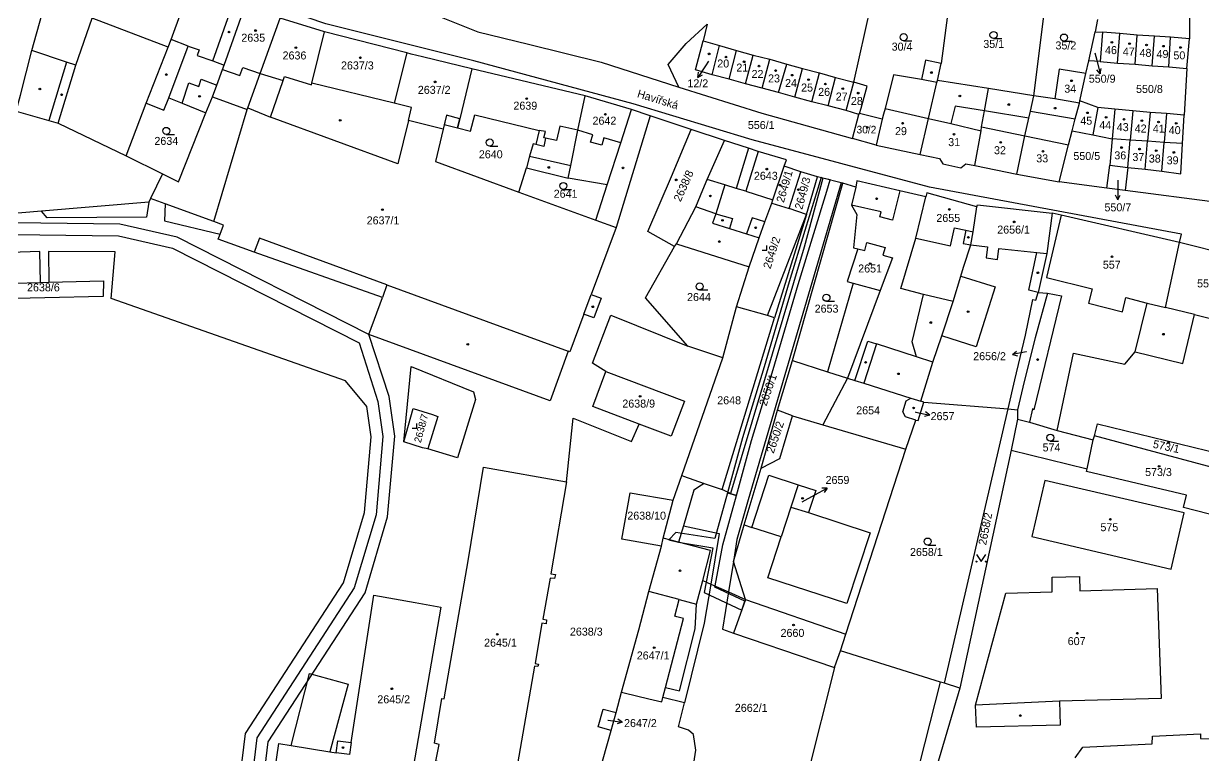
# Model space of a CAD drawing. Extents: x -784124 to -780570, y -980818 to -976926.
# Drawn here: x -782438.1 to -782187.5, y -979823.5 to -979668 of the extents above; entities that cross this region are included whole.
import ezdxf
from ezdxf.enums import TextEntityAlignment as Align

# ---------------------------------------------------------------- set-up
doc = ezdxf.new("R2010")
doc.units = 0
doc.header["$LTSCALE"] = 3.138375
doc.header["$MEASUREMENT"] = 0
doc.linetypes.add('0_02', pattern=[0])
doc.linetypes.add('0_051C', pattern=[0])
for name, color, linetype in [('1008', 1, 'CONTINUOUS'), ('1029', 1, 'CONTINUOUS'), ('18', 1, 'CONTINUOUS'), ('21800', 1, 'CONTINUOUS'), ('21810', 1, 'CONTINUOUS'), ('21900', 1, 'CONTINUOUS'), ('21910', 1, 'CONTINUOUS'), ('21999', 1, 'CONTINUOUS'), ('23700', 1, 'CONTINUOUS'), ('304', 1, 'CONTINUOUS'), ('314', 1, 'CONTINUOUS'), ('319', 1, 'CONTINUOUS'), ('402', 1, 'CONTINUOUS'), ('404', 1, 'CONTINUOUS')]:
    doc.layers.add(name, color=color, linetype=linetype)

# ---------------------------------------------------------------- blocks, each defined once
blk = doc.blocks.new('4_02$0')
at = {"layer": '404', "color": 255, "linetype": 'Continuous'}
blk.add_circle((-0.01, 0), 0.175, dxfattribs=at)
blk = doc.blocks.new('1029$1')
at = {"layer": '1029', "color": 6, "linetype": 'Continuous'}
for p, q in [((0, 3), (-0.5, 2)), ((0, 0), (0, 3)), ((0, 3), (0.5, 2))]:
    blk.add_line(p, q, dxfattribs=at)
blk = doc.blocks.new('3_04$3')
at = {"layer": '304', "color": 255, "linetype": 'Continuous'}
blk.add_line((0.01, 0), (1.76, 0), dxfattribs=at)
blk.add_circle((0.01, 0.75), 0.75, dxfattribs=at)
blk = doc.blocks.new('3_19$9')
at = {"layer": '319', "color": 255, "linetype": 'Continuous'}
for p, q in [((-1, 0), (0, 0)), ((0, 0), (0, 1))]:
    blk.add_line(p, q, dxfattribs=at)
blk = doc.blocks.new('3_14$2')
at = {"layer": '314', "color": 255, "linetype": 'Continuous'}
blk.add_lwpolyline([(-1, 1.5), (0, 0), (1, 1.5)], dxfattribs=at)
for centre in [(-1, 0), (1, 0)]:
    blk.add_circle(centre, 0.1, dxfattribs=at)

msp = doc.modelspace()

# ---------------------------------------------------------------- linework, layer by layer
at = {"layer": '1029', "color": 255, "linetype": 'Continuous'}
for p, q in [((-782210.59, -979674.18), (-782210.19, -979675.72)), ((-782292.66, -979675.96), (-782293.28, -979676.93)), ((-782205.7, -979701.24), (-782205.7, -979702.42)), ((-782225.09, -979737.69), (-782225.14, -979737.7)), ((-782248.72, -979750.49), (-782248.59, -979750.52)), ((-782272.72, -979769.56), (-782270.09, -979768.11)), ((-782314.06, -979815.98), (-782313.96, -979815.99))]:
    msp.add_line(p, q, dxfattribs=at)
at = {"layer": '21800', "color": 255, "linetype": 'Continuous'}
for p, q in [((-782373.94, -979668.04), (-782389.99, -979662.5)), ((-782407.42, -979672.98), (-782423.52, -979666.8)), ((-782190.5, -979666.33), (-782190.49, -979671.21)), ((-782342.46, -979675.91), (-782373.94, -979668.04)), ((-782297.37, -979672.22), (-782292.92, -979668.08)), ((-782292.92, -979668.08), (-782293.77, -979671.61)), ((-782403.13, -979672.78), (-782406.79, -979671.36)), ((-782429.02, -979676.18), (-782436.35, -979673.69)), ((-782407.3, -979683.76), (-782403.13, -979672.78)), ((-782403.13, -979672.78), (-782400.8, -979673.56)), ((-782400.8, -979673.56), (-782401.22, -979674.73)), ((-782301.23, -979676.64), (-782297.37, -979672.22)), ((-782429.02, -979676.18), (-782432.79, -979688.57)), ((-782427.04, -979676.82), (-782429.02, -979676.18)), ((-782401.22, -979674.73), (-782397.91, -979675.86)), ((-782397.91, -979675.86), (-782395.52, -979676.78)), ((-782308.64, -979685.02), (-782342.46, -979675.91)), ((-782298.97, -979681.46), (-782301.23, -979676.64)), ((-782395.87, -979677.74), (-782392.17, -979679.04)), ((-782392.17, -979679.04), (-782391.53, -979677.28)), ((-782391.53, -979677.28), (-782387.89, -979678.58)), ((-782404.46, -979684.89), (-782403.03, -979680.57)), ((-782403.03, -979680.57), (-782400.91, -979681.33)), ((-782400.91, -979681.33), (-782400.4, -979679.81)), ((-782400.4, -979679.81), (-782397.09, -979681.05)), ((-782385.69, -979687.89), (-782383.01, -979680.08)), ((-782244.16, -979680.53), (-782247.4, -979679.86)), ((-782390.48, -979685.89), (-782385.69, -979687.89)), ((-782283.34, -979692.7), (-782308.64, -979685.02)), ((-782255.11, -979686.01), (-782245.95, -979688.14)), ((-782240.27, -979685.52), (-782241.14, -979689.23)), ((-782234.01, -979686.55), (-782240.27, -979685.52)), ((-782224.63, -979688.09), (-782234.01, -979686.55)), ((-782224.26, -979686.59), (-782214.76, -979688.2)), ((-782358.64, -979697.79), (-782385.69, -979687.89)), ((-782356.36, -979688.6), (-782358.64, -979697.79)), ((-782245.95, -979688.14), (-782241.14, -979689.23)), ((-782241.14, -979689.23), (-782234.74, -979690.74)), ((-782327.25, -979690.93), (-782328.6, -979690.66)), ((-782327.62, -979692.22), (-782327.25, -979690.93)), ((-782324.25, -979689.8), (-782324.96, -979692.84)), ((-782320.38, -979690.65), (-782324.25, -979689.8)), ((-782317.24, -979691.59), (-782320.38, -979690.65)), ((-782317.73, -979693.16), (-782317.24, -979691.59)), ((-782234.65, -979689.92), (-782225.44, -979691.84)), ((-782225.44, -979691.84), (-782216.16, -979693.73)), ((-782327.63, -979694.08), (-782329.33, -979693.64)), ((-782327.27, -979692.29), (-782327.63, -979694.08)), ((-782327.27, -979692.29), (-782327.62, -979692.22)), ((-782324.96, -979692.84), (-782327.27, -979692.29)), ((-782315.31, -979693.81), (-782317.73, -979693.16)), ((-782314.89, -979692.27), (-782315.31, -979693.81)), ((-782311.3, -979693.35), (-782314.89, -979692.27)), ((-782245.7, -979702.75), (-782283.34, -979692.7)), ((-782330.64, -979696.14), (-782321.86, -979698.13)), ((-782408.58, -979699.87), (-782411.13, -979705.13)), ((-782289.16, -979702.26), (-782292.95, -979701.1)), ((-782264.5, -979701.78), (-782284.19, -979769.13)), ((-782268.37, -979700.79), (-782272.36, -979715.51)), ((-782289.16, -979702.26), (-782291.09, -979708.37)), ((-782286.79, -979703.03), (-782289.16, -979702.26)), ((-782284.73, -979703.6), (-782286.79, -979703.03)), ((-782284.73, -979703.6), (-782278.98, -979705.44)), ((-782252.02, -979703.48), (-782253.55, -979709.75)), ((-782192.17, -979712.72), (-782245.7, -979702.75)), ((-782411.53, -979705.9), (-782412, -979709.12)), ((-782408.07, -979706.24), (-782408.16, -979709.87)), ((-782291.09, -979708.37), (-782295.37, -979706.88)), ((-782255.99, -979707.98), (-782262.28, -979706.53)), ((-782433.11, -979709.26), (-782434.3, -979707.83)), ((-782412, -979709.12), (-782433.11, -979709.26)), ((-782291.09, -979708.37), (-782291.79, -979710.37)), ((-782291.09, -979708.37), (-782287.53, -979709.39)), ((-782287.53, -979709.39), (-782288.19, -979711.52)), ((-782283.39, -979709.23), (-782284.6, -979712.68)), ((-782280.67, -979710.13), (-782283.39, -979709.23)), ((-782271.82, -979708.57), (-782273.82, -979715.01)), ((-782256.26, -979709.05), (-782255.99, -979707.98)), ((-782253.55, -979709.75), (-782256.26, -979709.05)), ((-782217.74, -979708.69), (-782220.88, -979721.9)), ((-782408.16, -979709.87), (-782396.36, -979712.71)), ((-782316.58, -979709.73), (-782312.24, -979711.28)), ((-782291.79, -979710.37), (-782288.19, -979711.52)), ((-782288.19, -979711.52), (-782284.6, -979712.68)), ((-782241.28, -979715.18), (-782240.4, -979711.39)), ((-782240.4, -979711.39), (-782237.96, -979711.89)), ((-782237.96, -979711.89), (-782238.56, -979714.73)), ((-782237.96, -979711.89), (-782236.43, -979712.22)), ((-782388.01, -979713.59), (-782389.14, -979716.53)), ((-782360.93, -979723.47), (-782388.01, -979713.59)), ((-782284.6, -979712.68), (-782281.9, -979713.52)), ((-782259.42, -979716.22), (-782258.99, -979714.49)), ((-782258.99, -979714.49), (-782255.12, -979715.53)), ((-782248.58, -979713.54), (-782241.28, -979715.18)), ((-782192.58, -979714.5), (-782192.17, -979712.72)), ((-782272.36, -979715.51), (-782287.97, -979767.82)), ((-782273.82, -979715.01), (-782278.65, -979730.46)), ((-782260.95, -979715.85), (-782259.42, -979716.22)), ((-782255.12, -979715.53), (-782255.6, -979717.19)), ((-782238.56, -979714.73), (-782236.95, -979715.01)), ((-782236.95, -979715.01), (-782233.37, -979715.43)), ((-782233.37, -979715.43), (-782233.66, -979717.78)), ((-782231.26, -979718.07), (-782230.98, -979715.74)), ((-782230.98, -979715.74), (-782222.93, -979716.59)), ((-782224.64, -979724.6), (-782222.93, -979716.59)), ((-782222.93, -979716.59), (-782220.8, -979716.86)), ((-782253.59, -979717.72), (-782256.17, -979724.68)), ((-782255.6, -979717.19), (-782253.59, -979717.72)), ((-782233.66, -979717.78), (-782231.26, -979718.07)), ((-782239.05, -979721.63), (-782231.78, -979723.94)), ((-782220.88, -979721.9), (-782211.13, -979724.34)), ((-782360.93, -979723.47), (-782361.91, -979726.18)), ((-782360.93, -979723.47), (-782322.43, -979737.57)), ((-782261.9, -979723.15), (-782267.4, -979741.97)), ((-782231.78, -979723.94), (-782235.82, -979736.62)), ((-782222.66, -979725.08), (-782224.64, -979724.6)), ((-782211.13, -979724.34), (-782211.94, -979727.35)), ((-782319.1, -979729.69), (-782317.55, -979725.52)), ((-782249.36, -979735.58), (-782246.99, -979725.53)), ((-782217.64, -979725.79), (-782223.52, -979750.06)), ((-782220.65, -979725.28), (-782217.64, -979725.79)), ((-782204.72, -979729.23), (-782204.03, -979726.17)), ((-782204.03, -979726.17), (-782199.46, -979727.41)), ((-782211.94, -979727.35), (-782204.72, -979729.23)), ((-782189.41, -979729.81), (-782195.61, -979728.32)), ((-782235.82, -979736.62), (-782243.12, -979734.29)), ((-782261.55, -979743.81), (-782258.81, -979735.48)), ((-782256.96, -979736.01), (-782259.67, -979744.39)), ((-782258.81, -979735.48), (-782256.96, -979736.01)), ((-782248.49, -979738.79), (-782256.96, -979736.01)), ((-782248.49, -979738.79), (-782249.36, -979735.58)), ((-782245, -979739.94), (-782248.49, -979738.79)), ((-782357.39, -979756.81), (-782355.77, -979740.83)), ((-782355.77, -979740.83), (-782342.53, -979746.21)), ((-782263.1, -979743.34), (-782268.39, -979753.24)), ((-782342.53, -979746.21), (-782342.12, -979747.83)), ((-782342.12, -979747.83), (-782345.97, -979760.25)), ((-782223.86, -979749.85), (-782224.46, -979752.64)), ((-782223.52, -979750.06), (-782223.86, -979749.85)), ((-782345.97, -979760.25), (-782352.23, -979758.34)), ((-782283.45, -979775.01), (-782279.84, -979763.92)), ((-782279.84, -979763.92), (-782273.62, -979765.98)), ((-782295.79, -979767.09), (-782297.99, -979774.67)), ((-782294.15, -979766.04), (-782295.79, -979767.09)), ((-782293.56, -979765.67), (-782294.15, -979766.04)), ((-782289.44, -979767.1), (-782289.77, -979766.99)), ((-782287.97, -979767.82), (-782289.44, -979767.1)), ((-782273.62, -979765.98), (-782275.15, -979770.69)), ((-782273.62, -979765.98), (-782269.88, -979767.2)), ((-782269.88, -979767.2), (-782271.41, -979771.85)), ((-782284.19, -979769.13), (-782286.64, -979777.59)), ((-782275.15, -979770.69), (-782277.21, -979777.02)), ((-782275.15, -979770.69), (-782271.41, -979771.85)), ((-782271.41, -979771.85), (-782258.33, -979776.19)), ((-782297.99, -979774.67), (-782299.01, -979778.17)), ((-782297.99, -979774.67), (-782290.36, -979776.32)), ((-782285.04, -979774.44), (-782283.45, -979775.01)), ((-782290.36, -979776.32), (-782292.14, -979787.05)), ((-782277.21, -979777.02), (-782283.45, -979775.01)), ((-782280.06, -979785.72), (-782277.21, -979777.02)), ((-782258.33, -979776.19), (-782263.29, -979791.15)), ((-782286.64, -979777.59), (-782287.34, -979782.27)), ((-782287.34, -979782.27), (-782288.39, -979788.72)), ((-782292.14, -979787.05), (-782293.53, -979795.39)), ((-782263.29, -979791.15), (-782280.06, -979785.72)), ((-782298.89, -979790.34), (-782305.31, -979788.61)), ((-782288.39, -979788.72), (-782289.67, -979796.63)), ((-782295.46, -979796.56), (-782295.16, -979791.29)), ((-782298.78, -979809.71), (-782295.46, -979796.56)), ((-782293.53, -979795.39), (-782297.74, -979812.25)), ((-782289.67, -979796.63), (-782287.32, -979797.49)), ((-782381.28, -979821.36), (-782377.4, -979806.08)), ((-782377.4, -979806.08), (-782369.21, -979808.31)), ((-782369.21, -979808.31), (-782373.04, -979822.69)), ((-782301.77, -979809.05), (-782298.78, -979809.71)), ((-782218.12, -979811.91), (-782235.93, -979812.8)), ((-782368.54, -979820.74), (-782368.88, -979823.28)), ((-782368.88, -979823.28), (-782371.72, -979822.91))]:
    msp.add_line(p, q, dxfattribs=at)
at = {"layer": '21810', "color": 255, "linetype": '0_02'}
for p, q in [((-782397.91, -979675.86), (-782393.5, -979663.53)), ((-782397.74, -979710), (-782390.6, -979686.23)), ((-782284.15, -979694.46), (-782286.79, -979703.03)), ((-782282.13, -979695.16), (-782284.73, -979703.6))]:
    msp.add_line(p, q, dxfattribs=at)
at = {"layer": '21900', "color": 3, "linetype": 'Continuous'}
for p, q in [((-782261.76, -979680.45), (-782258.15, -979664.29)), ((-782387.89, -979678.58), (-782383.63, -979666.85)), ((-782374.2, -979669.76), (-782383.63, -979666.85)), ((-782241.87, -979666.18), (-782243.26, -979676.43)), ((-782223.58, -979683.31), (-782221.33, -979665.83)), ((-782210.01, -979667.11), (-782210.52, -979669.72)), ((-782376.89, -979680.64), (-782374.2, -979669.76)), ((-782356.69, -979674.18), (-782374.2, -979669.76)), ((-782211.85, -979675.88), (-782210.52, -979669.72)), ((-782210.52, -979669.72), (-782208.99, -979669.82)), ((-782208.99, -979669.82), (-782209.47, -979676.04)), ((-782205.3, -979670.11), (-782208.99, -979669.82)), ((-782205.76, -979676.4), (-782205.3, -979670.11)), ((-782201.57, -979670.43), (-782205.3, -979670.11)), ((-782202.04, -979676.63), (-782201.57, -979670.43)), ((-782197.94, -979670.67), (-782201.57, -979670.43)), ((-782198.43, -979676.94), (-782197.94, -979670.67)), ((-782194.49, -979670.89), (-782197.94, -979670.67)), ((-782194.88, -979677.2), (-782194.49, -979670.89)), ((-782356.69, -979674.18), (-782359.38, -979684.92)), ((-782291.87, -979678.85), (-782290.28, -979672.65)), ((-782290.28, -979672.65), (-782286.67, -979673.7)), ((-782288.27, -979679.76), (-782286.67, -979673.7)), ((-782286.67, -979673.7), (-782283.19, -979674.66)), ((-782284.76, -979680.8), (-782283.19, -979674.66)), ((-782283.19, -979674.66), (-782279.63, -979675.54)), ((-782281.22, -979681.67), (-782279.63, -979675.54)), ((-782279.63, -979675.54), (-782276.04, -979676.61)), ((-782277.79, -979682.63), (-782276.04, -979676.61)), ((-782276.04, -979676.61), (-782272.68, -979677.52)), ((-782244.03, -979680.05), (-782243.26, -979676.43)), ((-782212.47, -979678.61), (-782211.85, -979675.88)), ((-782209.47, -979676.04), (-782211.85, -979675.88)), ((-782209.47, -979676.04), (-782205.76, -979676.4)), ((-782205.76, -979676.4), (-782202.04, -979676.63)), ((-782202.04, -979676.63), (-782198.43, -979676.94)), ((-782198.43, -979676.94), (-782194.88, -979677.2)), ((-782387.89, -979678.58), (-782383.01, -979680.08)), ((-782342.9, -979677.57), (-782345.48, -979688.21)), ((-782318.83, -979683.34), (-782342.9, -979677.57)), ((-782288.27, -979679.76), (-782291.87, -979678.85)), ((-782274.31, -979683.58), (-782272.68, -979677.52)), ((-782272.68, -979677.52), (-782269.09, -979678.43)), ((-782270.71, -979684.6), (-782269.09, -979678.43)), ((-782269.09, -979678.43), (-782265.67, -979679.41)), ((-782267.25, -979685.46), (-782265.67, -979679.41)), ((-782265.67, -979679.41), (-782261.76, -979680.45)), ((-782213.78, -979684.36), (-782212.47, -979678.61)), ((-782194.88, -979677.2), (-782191.03, -979677.53)), ((-782191.03, -979677.53), (-782191.6, -979687.43)), ((-782359.38, -979684.92), (-782376.89, -979680.64)), ((-782284.76, -979680.8), (-782288.27, -979679.76)), ((-782281.22, -979681.67), (-782284.76, -979680.8)), ((-782277.79, -979682.63), (-782281.22, -979681.67)), ((-782263.4, -979686.48), (-782261.76, -979680.45)), ((-782233.17, -979681.78), (-782244.03, -979680.05)), ((-782223.58, -979683.31), (-782233.17, -979681.78)), ((-782399.4, -979686.95), (-782398, -979683.53)), ((-782309.03, -979686.24), (-782318.83, -979683.34)), ((-782274.31, -979683.58), (-782277.79, -979682.63)), ((-782270.71, -979684.6), (-782274.31, -979683.58)), ((-782267.25, -979685.46), (-782270.71, -979684.6)), ((-782219.07, -979683.97), (-782223.58, -979683.31)), ((-782213.83, -979684.87), (-782219.07, -979683.97)), ((-782213.83, -979684.87), (-782213.78, -979684.36)), ((-782209.97, -979685.82), (-782213.78, -979684.36)), ((-782416.32, -979696.08), (-782412.06, -979684.89)), ((-782305.01, -979687.6), (-782309.03, -979686.24)), ((-782263.4, -979686.48), (-782267.25, -979685.46)), ((-782260.68, -979687.33), (-782263.4, -979686.48)), ((-782260.68, -979687.33), (-782260.59, -979687.05)), ((-782255.74, -979688.3), (-782260.59, -979687.05)), ((-782209.97, -979685.82), (-782211.04, -979691.64)), ((-782206.36, -979686.15), (-782209.97, -979685.82)), ((-782206.36, -979686.15), (-782206.94, -979692.45)), ((-782202.53, -979686.49), (-782206.36, -979686.15)), ((-782202.53, -979686.49), (-782203.06, -979692.73)), ((-782198.84, -979686.85), (-782202.53, -979686.49)), ((-782198.84, -979686.85), (-782199.37, -979692.93)), ((-782195.37, -979687.08), (-782198.84, -979686.85)), ((-782195.37, -979687.08), (-782195.84, -979693.25)), ((-782191.6, -979687.43), (-782195.37, -979687.08)), ((-782430.79, -979689.12), (-782416.32, -979696.08)), ((-782296.31, -979690.49), (-782305.01, -979687.6)), ((-782262.05, -979692.42), (-782260.68, -979687.33)), ((-782255.74, -979688.3), (-782257.05, -979693.84)), ((-782191.98, -979693.48), (-782191.6, -979687.43)), ((-782289.28, -979692.81), (-782296.31, -979690.49)), ((-782215.42, -979690.74), (-782211.04, -979691.64)), ((-782211.04, -979691.64), (-782206.94, -979692.45)), ((-782257.05, -979693.84), (-782262.05, -979692.42)), ((-782257.05, -979693.84), (-782247.71, -979695.8)), ((-782206.94, -979692.45), (-782207.41, -979698.05)), ((-782203.06, -979692.73), (-782206.94, -979692.45)), ((-782203.55, -979698.56), (-782203.06, -979692.73)), ((-782199.37, -979692.93), (-782203.06, -979692.73)), ((-782199.91, -979698.94), (-782199.37, -979692.93)), ((-782195.84, -979693.25), (-782199.37, -979692.93)), ((-782196.37, -979699.35), (-782195.84, -979693.25)), ((-782191.98, -979693.48), (-782195.84, -979693.25)), ((-782332.9, -979703.78), (-782331.31, -979698.66)), ((-782331.31, -979698.66), (-782322.44, -979700.79)), ((-782273.02, -979699.47), (-782276.59, -979698.27)), ((-782275.53, -979707.24), (-782273.02, -979699.47)), ((-782269.46, -979700.52), (-782273.02, -979699.47)), ((-782236.09, -979698.13), (-782227.13, -979699.94)), ((-782208.03, -979702.94), (-782207.41, -979698.05)), ((-782207.41, -979698.05), (-782203.55, -979698.56)), ((-782203.55, -979698.56), (-782204.17, -979703.44)), ((-782203.55, -979698.56), (-782199.91, -979698.94)), ((-782199.91, -979698.94), (-782196.37, -979699.35)), ((-782314.18, -979702.23), (-782322.44, -979700.79)), ((-782274.82, -979739.57), (-782264.09, -979701.88)), ((-782271.82, -979708.57), (-782269.46, -979700.52)), ((-782268.37, -979700.79), (-782269.46, -979700.52)), ((-782264.5, -979701.78), (-782268.37, -979700.79)), ((-782264.09, -979701.88), (-782264.5, -979701.78)), ((-782261.36, -979702.75), (-782264.09, -979701.88)), ((-782227.13, -979699.94), (-782218.17, -979701.63)), ((-782208.03, -979702.94), (-782218.17, -979701.63)), ((-782204.17, -979703.44), (-782208.03, -979702.94)), ((-782184.57, -979705.97), (-782204.17, -979703.44)), ((-782279.19, -979706.12), (-782275.53, -979707.24)), ((-782280.11, -979729.97), (-782271.82, -979708.57)), ((-782271.82, -979708.57), (-782275.53, -979707.24)), ((-782179.18, -979717.88), (-782192.58, -979714.5)), ((-782299.84, -979715.33), (-782299.42, -979714.74)), ((-782299.42, -979714.74), (-782284, -979719.66)), ((-782286.69, -979728.19), (-782284, -979719.66)), ((-782434.55, -979723), (-782432.75, -979722.95)), ((-782289.63, -979739), (-782286.69, -979728.19)), ((-782280.11, -979729.97), (-782286.69, -979728.19)), ((-782313.38, -979729.91), (-782297.03, -979736.48)), ((-782227.59, -979743.63), (-782225.3, -979734.19)), ((-782289.63, -979739), (-782297.03, -979736.48)), ((-782298.33, -979764.01), (-782289.63, -979739)), ((-782277.99, -979750.11), (-782274.82, -979739.57)), ((-782249.66, -979747.53), (-782247.53, -979748.22)), ((-782246.88, -979748.44), (-782247.53, -979748.22)), ((-782246.88, -979748.44), (-782229.03, -979749.85)), ((-782322.8, -979765.36), (-782321.37, -979751.8)), ((-782281.44, -979762.45), (-782277.99, -979750.11)), ((-782274.78, -979751.31), (-782277.99, -979750.11)), ((-782250.72, -979758.39), (-782248.64, -979752.21)), ((-782229.03, -979749.85), (-782227, -979750.01)), ((-782227.03, -979752.05), (-782228.33, -979758.59)), ((-782227, -979750.01), (-782227.03, -979752.05)), ((-782218.6, -979754.46), (-782210.91, -979756.39)), ((-782212.2, -979762.6), (-782210.91, -979756.39)), ((-782210.91, -979756.39), (-782210.68, -979755.54)), ((-782263.48, -979797.69), (-782250.72, -979758.39)), ((-782228.33, -979758.59), (-782239.25, -979809.16)), ((-782228.33, -979758.59), (-782212.2, -979762.6)), ((-782300.15, -979769.23), (-782298.33, -979764.01)), ((-782302.24, -979777.33), (-782300.15, -979769.23)), ((-782302.66, -979778.98), (-782302.24, -979777.33)), ((-782284.8, -979790.3), (-782287.32, -979797.49)), ((-782284.8, -979790.3), (-782263.48, -979797.69)), ((-782264.62, -979801.21), (-782263.48, -979797.69)), ((-782243.39, -979807.86), (-782264.62, -979801.21)), ((-782239.25, -979809.16), (-782249.14, -979842.63)), ((-782242.52, -979808.13), (-782243.39, -979807.86)), ((-782239.25, -979809.16), (-782242.52, -979808.13)), ((-782312.26, -979814.31), (-782311.1, -979810.05)), ((-782313.3, -979818.13), (-782312.26, -979814.31)), ((-782381.28, -979821.36), (-782373.04, -979822.69))]:
    msp.add_line(p, q, dxfattribs=at)
for points in [[(-782430.79, -979689.12), (-782427.04, -979676.82), (-782423.52, -979666.8), (-782418.54, -979653.96)], [(-782439.7, -979686.58), (-782438.8, -979683.16), (-782436.35, -979673.69), (-782432.58, -979660.22), (-782431.1, -979655.73)], [(-782412.06, -979684.89), (-782407.42, -979672.98), (-782406.79, -979671.36), (-782402.68, -979660.06)], [(-782398, -979683.53), (-782397.09, -979681.05), (-782395.87, -979677.74), (-782395.52, -979676.78), (-782391.11, -979664.4)], [(-782355.82, -979664.04), (-782341.67, -979669.7), (-782330.85, -979672.37), (-782315.44, -979676.15), (-782298.97, -979681.46), (-782281.3, -979687.01), (-782262.05, -979692.42)], [(-782291.87, -979678.85), (-782295.42, -979677.8), (-782293.77, -979671.61), (-782290.28, -979672.65)], [(-782191.03, -979677.53), (-782190.49, -979671.21), (-782194.49, -979670.89)], [(-782342.9, -979677.57), (-782353.38, -979675.03), (-782355.83, -979674.45), (-782356.69, -979674.18)], [(-782243.26, -979676.43), (-782246.52, -979675.73), (-782247.4, -979679.86), (-782253.38, -979678.86), (-782255.11, -979686.01), (-782255.48, -979687.21), (-782255.74, -979688.3)], [(-782398, -979683.53), (-782390.6, -979686.23), (-782390.48, -979685.89), (-782387.89, -979678.58)], [(-782383.01, -979680.08), (-782382.72, -979679.23), (-782376.98, -979680.97), (-782376.89, -979680.64)], [(-782212.47, -979678.61), (-782218.14, -979677.69), (-782219.07, -979683.97)], [(-782260.59, -979687.05), (-782260.22, -979685.95), (-782258.92, -979681.25), (-782261.76, -979680.45)], [(-782247.71, -979695.8), (-782245.95, -979688.14), (-782244.16, -979680.53), (-782244.03, -979680.05)], [(-782236.09, -979698.13), (-782234.74, -979690.74), (-782234.65, -979689.92), (-782234.01, -979686.55), (-782233.17, -979681.78)], [(-782412.06, -979684.89), (-782408.34, -979686.35), (-782407.3, -979683.76), (-782404.46, -979684.89), (-782399.4, -979686.95)], [(-782322.44, -979700.79), (-782321.86, -979698.13), (-782320.38, -979690.65), (-782318.83, -979683.34)], [(-782227.13, -979699.94), (-782225.44, -979691.84), (-782224.63, -979688.09), (-782224.26, -979686.59), (-782223.58, -979683.31)], [(-782439.7, -979686.58), (-782432.79, -979688.57), (-782430.79, -979689.12)], [(-782416.32, -979696.08), (-782408.58, -979699.87), (-782405.2, -979701.57), (-782399.4, -979686.95)], [(-782349.01, -979690.41), (-782356.36, -979688.6), (-782355.7, -979685.82), (-782359.38, -979684.92)], [(-782314.18, -979702.23), (-782311.3, -979693.35), (-782309.03, -979686.24)], [(-782215.42, -979690.74), (-782214.76, -979688.2), (-782213.83, -979684.87)], [(-782305.01, -979687.6), (-782312.24, -979711.28), (-782317.55, -979725.52), (-782315.44, -979726.31), (-782316.99, -979730.48), (-782319.1, -979729.69), (-782322.08, -979737.7), (-782322.43, -979737.57), (-782326.3, -979748.14), (-782364.8, -979734.03), (-782361.91, -979726.18), (-782389.14, -979716.53), (-782396.76, -979713.78), (-782396.36, -979712.71), (-782395.63, -979710.78), (-782397.74, -979710), (-782408.07, -979706.24), (-782411.13, -979705.13), (-782411.53, -979705.9), (-782434.3, -979707.83), (-782446.08, -979708.83)], [(-782345.48, -979688.21), (-782348.26, -979687.41), (-782349.01, -979690.41)], [(-782345.48, -979688.21), (-782345.98, -979690.13), (-782343.18, -979690.84), (-782342.3, -979687.39), (-782328.6, -979690.66), (-782329.33, -979693.64), (-782329.85, -979693.5), (-782330.64, -979696.14), (-782331.31, -979698.66)], [(-782349.01, -979690.41), (-782350.66, -979697.25), (-782332.9, -979703.78)], [(-782299.84, -979715.33), (-782305.55, -979712.18), (-782300.53, -979700.45), (-782296.31, -979690.49)], [(-782218.17, -979701.63), (-782216.16, -979693.73), (-782215.42, -979690.74)], [(-782299.42, -979714.74), (-782295.37, -979706.88), (-782293.85, -979703.32), (-782292.95, -979701.1), (-782289.28, -979692.81)], [(-782276.59, -979698.27), (-782276.11, -979696.94), (-782282.13, -979695.16), (-782284.15, -979694.46), (-782289.28, -979692.81)], [(-782196.37, -979699.35), (-782192.33, -979699.91), (-782191.98, -979693.48)], [(-782247.71, -979695.8), (-782243.58, -979696.61), (-782242.9, -979697.8), (-782239.03, -979698.6), (-782237.96, -979697.75), (-782236.09, -979698.13)], [(-782279.19, -979706.12), (-782278.98, -979705.44), (-782276.59, -979698.27)], [(-782246.47, -979704.81), (-782252.02, -979703.48), (-782261.12, -979701.4), (-782261.36, -979702.75)], [(-782332.9, -979703.78), (-782316.58, -979709.73), (-782314.18, -979702.23)], [(-782261.36, -979702.75), (-782262.28, -979706.53), (-782261.17, -979708.57), (-782261.82, -979715.63), (-782260.95, -979715.85), (-782263.16, -979722.8), (-782261.9, -979723.15), (-782256.17, -979724.68), (-782263.1, -979743.34)], [(-782235.64, -979706.88), (-782246.29, -979703.93), (-782246.47, -979704.81)], [(-782284, -979719.66), (-782281.9, -979713.52), (-782280.67, -979710.13), (-782279.19, -979706.12)], [(-782240.7, -979727.02), (-782246.99, -979725.53), (-782251.79, -979724.28), (-782248.58, -979713.54), (-782246.47, -979704.81)], [(-782240.7, -979727.02), (-782239.05, -979721.63), (-782238.51, -979719.74), (-782236.95, -979715.01), (-782236.43, -979712.22), (-782235.64, -979706.88)], [(-782235.64, -979706.88), (-782235.48, -979706.47), (-782219.67, -979708.27)], [(-782219.67, -979708.27), (-782220.8, -979716.86), (-782222.66, -979725.08)], [(-782192.58, -979714.5), (-782217.74, -979708.69), (-782219.67, -979708.27)], [(-782434.55, -979723), (-782434.7, -979716.42), (-782447.2, -979716.8), (-782447.94, -979724.89), (-782456.85, -979723.06)], [(-782371.43, -979870.85), (-782377.38, -979864.92), (-782379.21, -979851.34), (-782389.5, -979841.22), (-782392.88, -979834.43), (-782390.96, -979818.82), (-782370.16, -979786.81), (-782365.73, -979771.86), (-782364.3, -979755.79), (-782365.23, -979749.33), (-782369.73, -979743.91), (-782419.49, -979726.38), (-782418.68, -979716.45), (-782432.82, -979716.38), (-782432.75, -979722.95)], [(-782297.03, -979736.48), (-782306.02, -979726.26), (-782299.84, -979715.33)], [(-782432.75, -979722.95), (-782421.16, -979722.66), (-782421.19, -979725.95), (-782446.06, -979726.53), (-782446.1, -979723.29), (-782434.55, -979723)], [(-782247.53, -979748.22), (-782245, -979739.94), (-782243.12, -979734.29), (-782240.7, -979727.02)], [(-782222.66, -979725.08), (-782220.65, -979725.28), (-782223.27, -979734.72), (-782225.61, -979744.05), (-782227, -979750.01)], [(-782202.04, -979737.69), (-782199.46, -979727.41), (-782195.61, -979728.32)], [(-782202.04, -979737.69), (-782191.93, -979740.22), (-782189.41, -979729.81), (-782182.25, -979731.57), (-782181.53, -979728.67)], [(-782314.46, -979741.86), (-782317.31, -979740.15), (-782313.38, -979729.91)], [(-782289.77, -979766.99), (-782278.65, -979730.46), (-782280.11, -979729.97)], [(-782274.82, -979739.57), (-782267.4, -979741.97), (-782263.1, -979743.34)], [(-782218.6, -979754.46), (-782215.09, -979737.98), (-782204.22, -979740.33), (-782202.04, -979737.69)], [(-782307.35, -979753.1), (-782317.24, -979749.3), (-782314.46, -979741.86)], [(-782314.46, -979741.86), (-782297.75, -979748.17), (-782300.58, -979755.62), (-782307.35, -979753.1)], [(-782263.1, -979743.34), (-782261.55, -979743.81), (-782259.67, -979744.39), (-782249.66, -979747.53)], [(-782352.23, -979758.34), (-782353.37, -979758.08), (-782357.39, -979756.81), (-782355.37, -979749.73), (-782351.26, -979751.05), (-782350.12, -979751.47), (-782352.23, -979758.34)], [(-782248.64, -979752.21), (-782250.83, -979751.54), (-782251.36, -979750.46), (-782250.64, -979748.11), (-782249.66, -979747.53)], [(-782248.64, -979752.21), (-782248.14, -979752.33), (-782246.88, -979748.44)], [(-782321.37, -979751.8), (-782308.98, -979756.8), (-782307.35, -979753.1)], [(-782281.44, -979762.45), (-782277.46, -979760.41), (-782274.78, -979751.31)], [(-782274.78, -979751.31), (-782268.39, -979753.24), (-782250.72, -979758.39)], [(-782227.03, -979752.05), (-782224.46, -979752.64), (-782218.6, -979754.46)], [(-782210.68, -979755.54), (-782210.02, -979753.02), (-782183.9, -979759.36), (-782183.12, -979756.01), (-782177.17, -979757.44), (-782177.3, -979758.15)], [(-782348.79, -979811.42), (-782343.7, -979782.13), (-782340.41, -979762.23), (-782322.8, -979765.36)], [(-782298.33, -979764.01), (-782297.92, -979764.15), (-782293.56, -979765.67), (-782289.77, -979766.99)], [(-782284.8, -979790.3), (-782287.34, -979782.27), (-782285.04, -979774.44), (-782281.44, -979762.45)], [(-782181.29, -979763.43), (-782183.77, -979772.86), (-782191.73, -979770.82), (-782191.11, -979768.2), (-782212.35, -979763.11), (-782212.2, -979762.6)], [(-782322.8, -979765.36), (-782326.13, -979784.87), (-782325.15, -979785.04), (-782325.32, -979785.88), (-782326.26, -979785.77), (-782327.84, -979794.53), (-782327.04, -979794.66), (-782327.14, -979795.53), (-782328.03, -979795.39), (-782329.43, -979803.9), (-782328.75, -979804.04), (-782328.87, -979804.54), (-782329.59, -979804.48), (-782334.56, -979832.96), (-782333.97, -979833.06), (-782334.1, -979833.96), (-782336.88, -979833.49)], [(-782221.19, -979765.04), (-782223.95, -979776.96), (-782194.37, -979783.86), (-782191.63, -979771.9), (-782221.19, -979765.04)], [(-782302.66, -979778.98), (-782311.05, -979777.49), (-782309.29, -979767.64), (-782300.15, -979769.23)], [(-782311.1, -979810.05), (-782307.46, -979796.79), (-782305.31, -979788.61), (-782302.66, -979778.98)], [(-782293.83, -979786.31), (-782292.21, -979779.93), (-782299.01, -979778.17), (-782302.24, -979777.33)], [(-782298.89, -979790.34), (-782295.16, -979791.29), (-782293.83, -979786.31)], [(-782293.83, -979786.31), (-782292.14, -979787.05), (-782288.39, -979788.72), (-782284.8, -979790.3)], [(-782229.47, -979789), (-782219.64, -979788.7), (-782219.62, -979785.57), (-782213.85, -979785.44), (-782213.77, -979788.5), (-782197.36, -979787.99), (-782196.48, -979811.35), (-782218.12, -979811.91), (-782217.98, -979817), (-782235.7, -979817.49), (-782235.93, -979812.8), (-782229.47, -979789)], [(-782373.04, -979822.69), (-782371.72, -979822.91), (-782371.36, -979820.34), (-782368.54, -979820.74), (-782363.74, -979789.39)], [(-782363.74, -979789.39), (-782354.95, -979790.98), (-782349.52, -979791.96), (-782355.76, -979828.06)], [(-782302.32, -979811.18), (-782301.77, -979809.05), (-782297.95, -979794.39), (-782299.34, -979794), (-782299.79, -979793.87), (-782298.89, -979790.34)], [(-782287.32, -979797.49), (-782269.85, -979803.44), (-782265.85, -979804.81)], [(-782265.85, -979804.81), (-782265.43, -979803.54), (-782264.62, -979801.21)], [(-782265.85, -979804.81), (-782271.59, -979827.56), (-782272.29, -979829.95), (-782272.59, -979830.75), (-782276.61, -979829.53), (-782285.96, -979826.7), (-782289.28, -979831.57), (-782292.36, -979843.8), (-782293.21, -979845.86), (-782294.76, -979846.93), (-782297.62, -979847.18), (-782302.21, -979846.14)], [(-782355.76, -979828.06), (-782355.85, -979828.59), (-782355.45, -979829.06), (-782355.07, -979828.69), (-782354.47, -979827.87), (-782353.46, -979827.66), (-782352.47, -979828.24), (-782352.22, -979829.56), (-782352.09, -979829.54), (-782349.94, -979829.87), (-782349.84, -979824.84), (-782350.56, -979824.68), (-782349.87, -979821.13), (-782350.84, -979820.86), (-782349.27, -979811.39), (-782348.79, -979811.42)], [(-782311.1, -979810.05), (-782310.58, -979810.17), (-782305.35, -979811.43), (-782302.56, -979812.1), (-782302.32, -979811.18)], [(-782301.1, -979842.3), (-782298.82, -979842.76), (-782297.05, -979842.22), (-782295.96, -979840.92), (-782293.11, -979830.48), (-782296.46, -979829.71), (-782295.31, -979822.34), (-782295.83, -979819.03), (-782296.9, -979818.12), (-782298.99, -979817.36), (-782297.74, -979812.25), (-782302.32, -979811.18)], [(-782313.3, -979818.13), (-782316.09, -979817.38), (-782315.02, -979813.64), (-782312.26, -979814.31)], [(-782322.56, -979849.78), (-782315.02, -979824.2), (-782313.3, -979818.13)], [(-782214.76, -979823.96), (-782213.13, -979821.7), (-782198.38, -979820.98), (-782198.37, -979819.38), (-782188.17, -979818.86), (-782188.16, -979819.88), (-782181.79, -979820.08)], [(-782385.62, -979832.56), (-782383.9, -979820.94), (-782381.28, -979821.36)]]:
    msp.add_lwpolyline(points, dxfattribs=at)
at = {"layer": '21910', "color": 3, "linetype": '0_02'}
msp.add_line((-782195.61, -979728.32), (-782192.58, -979714.5), dxfattribs=at)
at = {"layer": '21999', "color": 3, "linetype": 'Continuous'}
for p, q in [((-782229.03, -979749.85), (-782227.59, -979743.63)), ((-782242.52, -979808.13), (-782229.03, -979749.85)), ((-782181.29, -979763.43), (-782210.68, -979755.54))]:
    msp.add_line(p, q, dxfattribs=at)
for points in [[(-782225.3, -979734.19), (-782223.74, -979726.61), (-782223.1, -979726.74), (-782222.66, -979725.08)], [(-782283.87, -979858.73), (-782257.81, -979864.77), (-782243.39, -979807.86)]]:
    msp.add_lwpolyline(points, dxfattribs=at)
at = {"layer": '23700', "color": 255, "linetype": '0_051C'}
for points in [[(-782345.98, -979690.13), (-782345.48, -979688.21), (-782348.26, -979687.41), (-782348.76, -979689.4), (-782345.98, -979690.13)], [(-782266.77, -979701.2), (-782268.37, -979700.79), (-782268.71, -979700.7), (-782269.4, -979702.99), (-782272.2, -979711.97), (-782275.5, -979722.85), (-782280.85, -979740.88), (-782285.45, -979755.99), (-782288.63, -979767.69), (-782286.69, -979768.21), (-782283.53, -979756.55), (-782278.93, -979741.46), (-782273.58, -979723.43), (-782270.28, -979712.55), (-782267.5, -979703.59), (-782266.77, -979701.2)], [(-782284.93, -979790.68), (-782291.3, -979787.7), (-782291.25, -979787.45), (-782289.59, -979778.75), (-782286.69, -979768.21), (-782288.63, -979767.69), (-782291.28, -979777.39), (-782299.61, -979776.07), (-782301.07, -979777.63), (-782299.01, -979778.17), (-782291.74, -979779.34), (-782293.13, -979786.62), (-782293.56, -979788.86), (-782285.6, -979792.57), (-782284.93, -979790.68)]]:
    msp.add_lwpolyline(points, close=True, dxfattribs=at)
for points in [[(-782387.73, -979833.54), (-782386.14, -979820.58), (-782365.57, -979788.92), (-782360.79, -979772.8), (-782359.27, -979755.65), (-782360.48, -979747.21), (-782364.8, -979734.03), (-782405.49, -979713.33), (-782417.69, -979710.58), (-782445.71, -979710.21)], [(-782445.9, -979712.7), (-782417.99, -979713.09), (-782406.51, -979715.66), (-782366.84, -979735.8), (-782362.86, -979748.28), (-782361.78, -979755.71), (-782363.26, -979772.33), (-782367.87, -979787.87), (-782388.55, -979819.69), (-782390.31, -979833.99)]]:
    msp.add_lwpolyline(points, dxfattribs=at)

# ---------------------------------------------------------------- block references
at = {"layer": '1029', "color": 0, "linetype": 'ByBlock'}
for p, rotation in [((-782293.28, -979676.93), 147), ((-782210.19, -979675.72), 194), ((-782205.7, -979702.42), 180), ((-782225.14, -979737.7), 101), ((-782248.59, -979750.52), 258.0000000000001), ((-782270.09, -979768.11), 299.0000000000001), ((-782313.96, -979815.99), 262)]:
    msp.add_blockref('1029$1', p, dxfattribs=dict(at, rotation=rotation))
at = {"layer": '304', "color": 0, "linetype": 'ByBlock'}
for p in [(-782251.21, -979671.61), (-782232.12, -979671.15), (-782217.14, -979671.7), (-782407.82, -979691.53), (-782339.12, -979694), (-782323.48, -979703.22), (-782294.54, -979724.58), (-782267.61, -979726.98), (-782220.06, -979756.7), (-782246.1, -979778.77)]:
    msp.add_blockref('3_04$3', p, dxfattribs=at)
at = {"layer": '314', "color": 0, "linetype": 'ByBlock'}
msp.add_blockref('3_14$2', (-782234.75, -979782.27), dxfattribs=at)
at = {"layer": '319', "color": 0, "linetype": 'ByBlock'}
for p in [(-782280.25, -979716.12), (-782354.6, -979753.91)]:
    msp.add_blockref('3_19$9', p, dxfattribs=at)
at = {"layer": '402', "color": 0, "linetype": 'ByBlock'}
for p in [(-782394.47, -979669.78), (-782407.79, -979678.8), (-782245.28, -979678.38), (-782434.64, -979681.88), (-782430.02, -979683.1), (-782400.73, -979683.42), (-782239.25, -979683.36), (-782228.86, -979685.18), (-782219.01, -979685.95), (-782370.85, -979688.53), (-782326.55, -979698.55), (-782310.78, -979698.63), (-782292.24, -979704.61), (-782256.93, -979705.2), (-782289.66, -979709.79), (-782282.6, -979711.36), (-782290.34, -979714.29), (-782237.43, -979713.4), (-782222.68, -979720.92), (-782317.21, -979728.15), (-782237.49, -979729.17), (-782245.42, -979731.5), (-782196.01, -979733.98), (-782343.76, -979736.14), (-782222.73, -979739.36), (-782259.27, -979739.96), (-782252.29, -979742.39), (-782298.68, -979784.24), (-782226.41, -979814.99), (-782370.27, -979821.79)]:
    msp.add_blockref('4_02$0', p, dxfattribs=at)
at = {"layer": '404', "color": 0, "linetype": 'ByBlock'}
for p in [(-782388.84, -979669.46), (-782206.96, -979671.95), (-782203.21, -979672.25), (-782380.28, -979673.08), (-782292.51, -979674.42), (-782199.6, -979672.53), (-782196.01, -979672.78), (-782192.37, -979673.06), (-782366.57, -979675.24), (-782288.93, -979675.08), (-782285.07, -979676.09), (-782281.9, -979677.02), (-782278.37, -979677.96), (-782274.86, -979678.94), (-782350.7, -979680.37), (-782271.39, -979679.9), (-782267.82, -979680.82), (-782264.12, -979681.81), (-782215.53, -979680.14), (-782331.25, -979683.93), (-782260.84, -979682.75), (-782314.54, -979687.25), (-782212.15, -979686.94), (-782251.4, -979689.15), (-782208.18, -979687.89), (-782204.38, -979688.31), (-782200.59, -979688.6), (-782197.05, -979688.89), (-782193.3, -979689.16), (-782258.91, -979690.04), (-782240.49, -979691.49), (-782230.58, -979693.22), (-782204.9, -979694.31), (-782201.09, -979694.65), (-782221.6, -979695.12), (-782197.55, -979694.98), (-782193.79, -979695.36), (-782280.26, -979698.9), (-782299.49, -979701.18), (-782277.44, -979702.3), (-782273.54, -979703.27), (-782361.89, -979707.5), (-782241.5, -979707.47), (-782227.71, -979710.11), (-782258.29, -979718.98), (-782206.93, -979717.52), (-782307.16, -979747.16), (-782249.07, -979749.64), (-782194.98, -979757.02), (-782196.93, -979762.05), (-782272.66, -979768.84), (-782207.28, -979773.3), (-782274.57, -979795.76), (-782214.28, -979797.5), (-782337.5, -979797.72), (-782304.17, -979800.55), (-782359.88, -979809.3)]:
    msp.add_blockref('4_02$0', p, dxfattribs=at)

# ---------------------------------------------------------------- texts
at = {"layer": '1008', "color": 255, "linetype": 'Continuous'}
msp.add_text('Havířská', height=1.7, rotation=343, dxfattribs=at).set_placement((-782303.39, -979684.09), align=Align.MIDDLE_CENTER)
at = {"layer": '18', "color": 255, "linetype": 'Continuous'}
for s, p in [('2635', (-782391.87, -979672.34)), ('2636', (-782383.11, -979676.11)), ('46', (-782208.43, -979674.98)), ('47', (-782204.64, -979675.28)), ('48', (-782201.09, -979675.56)), ('49', (-782197.48, -979675.81)), ('50', (-782193.9, -979676.09)), ('2637/3', (-782370.7, -979678.23)), ('20', (-782290.78, -979677.82)), ('21', (-782286.73, -979678.69)), ('22', (-782283.5, -979680.05)), ('23', (-782279.99, -979680.99)), ('2637/2', (-782354.38, -979683.42)), ('24', (-782276.39, -979681.97)), ('25', (-782272.97, -979682.93)), ('26', (-782269.35, -979683.85)), ('34', (-782217.08, -979683.17)), ('2639', (-782334.08, -979686.78)), ('27', (-782265.62, -979684.84)), ('28', (-782262.4, -979685.78)), ('2642', (-782317.28, -979689.97)), ('556/1', (-782284.29, -979690.89)), ('45', (-782213.67, -979689.97)), ('44', (-782209.65, -979690.92)), ('43', (-782205.93, -979691.34)), ('42', (-782202.12, -979691.63)), ('41', (-782198.27, -979691.65)), ('2634', (-782410.33, -979694.27)), ('29', (-782253.03, -979692.18)), ('40', (-782194.89, -979691.98)), ('31', (-782241.73, -979694.52)), ('32', (-782232, -979696.24)), ('2640', (-782341.42, -979697.11)), ('33', (-782223.03, -979697.97)), ('36', (-782206.45, -979697.34)), ('37', (-782202.61, -979697.68)), ('38', (-782199.12, -979698.01)), ('39', (-782195.34, -979698.39)), ('2643', (-782283, -979701.68)), ('2641', (-782325.53, -979705.49)), ('2637/1', (-782365.25, -979711.15)), ('2655', (-782244.25, -979710.63)), ('2656/1', (-782231.32, -979713.11)), ('2651', (-782260.85, -979721.37)), ('557', (-782208.89, -979720.56)), ('558', (-782188.87, -979724.54)), ('2644', (-782297.2, -979727.44)), ('2653', (-782270.1, -979729.9)), ('2648', (-782290.79, -979749.37)), ('2638/9', (-782310.95, -979750.07)), ('2654', (-782261.27, -979751.5)), ('574', (-782221.68, -979759.38)), ('2638/10', (-782309.89, -979773.88)), ('575', (-782209.4, -979776.33)), ('2658/1', (-782249.85, -979781.6)), ('2638/3', (-782322.08, -979798.52)), ('2660', (-782277.34, -979798.79)), ('2645/1', (-782340.31, -979800.86)), ('607', (-782216.35, -979800.53)), ('2647/1', (-782307.88, -979803.58)), ('2662/1', (-782287.05, -979814.71))]:
    msp.add_text(s, height=1.7, dxfattribs=at).set_placement(p, align=Align.BOTTOM_LEFT)
for s, height, p in [('30/4', 1.7, (-782251.53, -979674.24)), ('35/1', 1.7, (-782232.07, -979673.67)), ('35/2', 1.7, (-782216.74, -979673.98)), ('550/9', 1.7, (-782209.03, -979681.05)), ('30/2', 1.615, (-782259.1, -979691.8)), ('550/5', 1.7, (-782212.3, -979697.47)), ('2638/6', 1.7, (-782433.91, -979725.38)), ('2656/2', 1.7, (-782232.95, -979740)), ('2659', 1.7, (-782265.25, -979766.3)), ('573/3', 1.7, (-782197.07, -979764.62))]:
    msp.add_text(s, height=height, dxfattribs=at).set_placement(p, align=Align.BOTTOM_CENTER)
msp.add_text('12/2', height=1.7, dxfattribs=at).set_placement((-782292.7, -979679.83), align=Align.TOP_RIGHT)
for s, p in [('550/8', (-782198.99, -979681.87)), ('2645/2', (-782359.51, -979811.54))]:
    msp.add_text(s, height=1.7, dxfattribs=at).set_placement(p, align=Align.MIDDLE_CENTER)
for s, rotation, p in [('2638/8', 66, (-782298.11, -979706.17)), ('2649/1', 74, (-782276.16, -979706.29)), ('2649/3', 75, (-782272.25, -979707.73)), ('2649/2', 72, (-782279, -979720.37)), ('2650/1', 71, (-782279.87, -979749.52)), ('2650/2', 71, (-782278.34, -979759.58)), ('2658/2', 79, (-782233.19, -979778.98))]:
    msp.add_text(s, height=1.7, rotation=rotation, dxfattribs=at).set_placement(p, align=Align.BOTTOM_LEFT)
msp.add_text('550/7', height=1.7, dxfattribs=at).set_placement((-782205.7, -979706.17), align=Align.TOP_CENTER)
for s, height, rotation, p in [('2638/7', 1.518, 75, (-782352.51, -979754.27)), ('573/1', 1.7, 348, (-782195.69, -979759.16))]:
    msp.add_text(s, height=height, rotation=rotation, dxfattribs=at).set_placement(p, align=Align.BOTTOM_CENTER)
for s, p in [('2657', (-782245.47, -979750.53)), ('2647/2', (-782310.58, -979815.74))]:
    msp.add_text(s, height=1.7, dxfattribs=at).set_placement(p, align=Align.TOP_LEFT)

doc.saveas('drawing.dxf')
